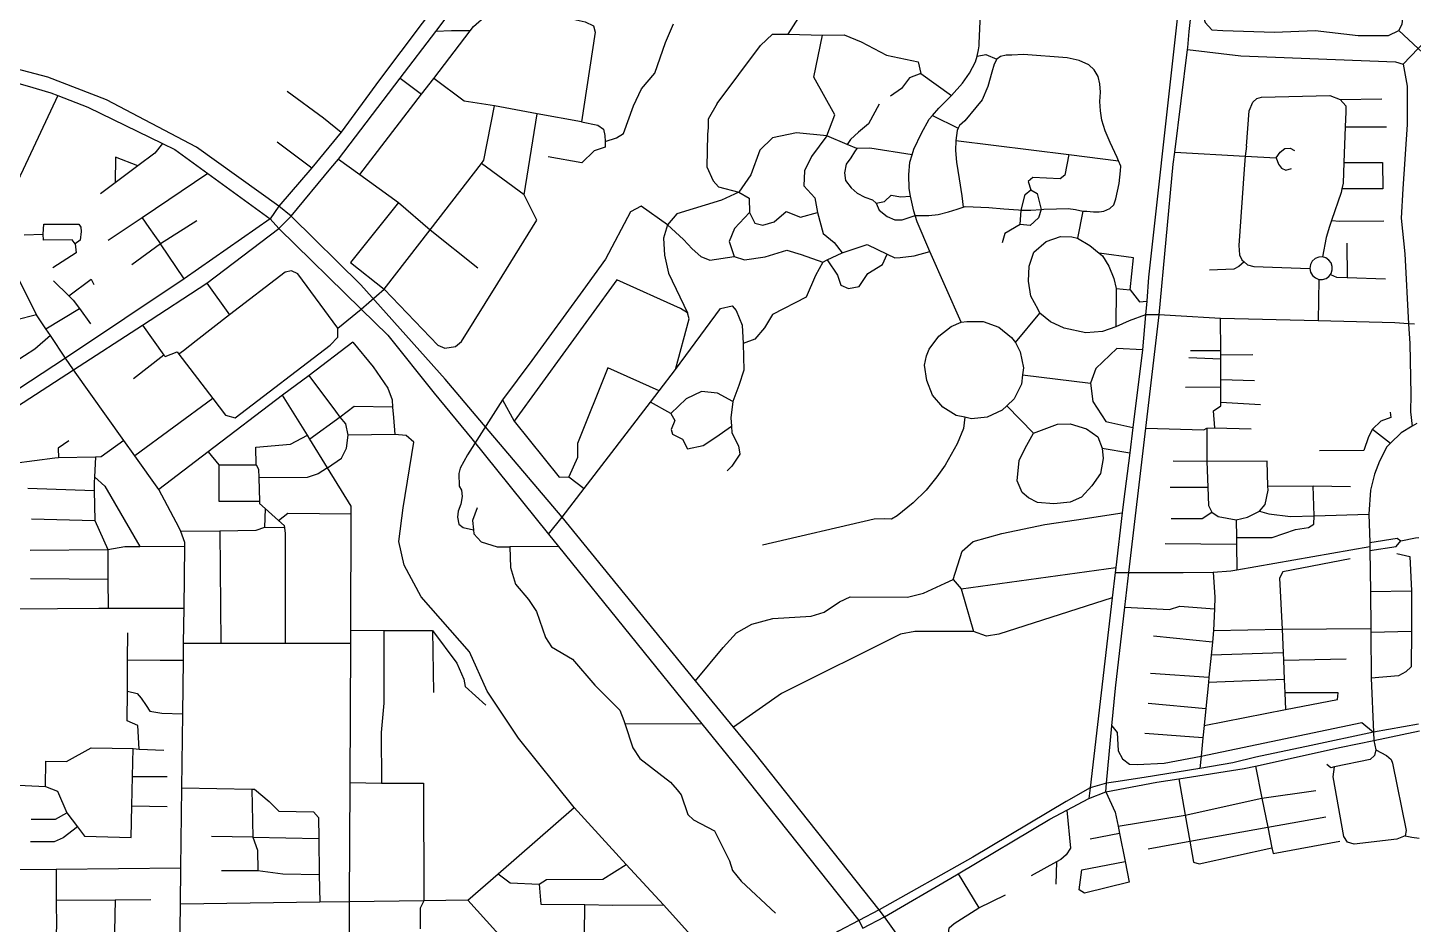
# Model space of a CAD drawing. Header units: inches. Extents: x 13372745 to 13380225, y 3541222 to 3545722.
# Drawn here: x 13374810 to 13376471, y 3543118 to 3544193 of the extents above; entities that cross this region are included whole.
import ezdxf

# ---------------------------------------------------------------- set-up
doc = ezdxf.new("R2010")
doc.units = ezdxf.units.IN
doc.header["$MEASUREMENT"] = 0

msp = doc.modelspace()

# ---------------------------------------------------------------- linework, layer by layer
for points in [[(13375838.8, 3544949.7), (13375827.6, 3544929.5), (13375758.3, 3544876.8), (13375726.8, 3544822.5), (13375676.8, 3544754.4), (13375638.4, 3544696.3), (13375620, 3544666.6), (13375440.1, 3544408.5), (13375333.9, 3544266.9), (13375231.7, 3544130.6), (13375185.5, 3544067.8), (13375150.3, 3544025.1), (13375110.9, 3543979.1)], [(13376348.2, 3544785.7), (13376288, 3544674.9), (13376271.2, 3544643.3), (13376247.7, 3544598), (13376240.3, 3544577.8), (13376236.2, 3544563.9), (13376229.5, 3544537.2), (13376227.6, 3544523.9), (13376221.1, 3544494.3), (13376219.3, 3544484.3), (13376213.8, 3544454.3), (13376201.4, 3544347.6), (13376189.6, 3544221.5), (13376188.9, 3544214.5), (13376186.1, 3544189.1)], [(13376202.3, 3544188.5), (13376205.6, 3544220.4), (13376206.8, 3544232.9), (13376212.9, 3544294.2), (13376218.4, 3544349), (13376225.7, 3544422.8), (13376228.7, 3544452.3), (13376243.1, 3544522.5), (13376247.9, 3544537.5), (13376254, 3544558.1), (13376256.8, 3544572.4), (13376260.6, 3544588.9), (13376265.7, 3544603.7), (13376282.6, 3544637.1), (13376297.4, 3544666.7), (13376338.6, 3544746.9), (13376348.6, 3544767.1), (13376363.3, 3544788.8)], [(13376215.1, 3544219.9), (13376221.2, 3544199.3), (13376229.5, 3544190.3), (13376242.5, 3544189.6), (13376304.4, 3544187.6), (13376353.1, 3544189.6), (13376404.7, 3544183.5), (13376441.1, 3544183.5), (13376453.4, 3544189.6), (13376457.6, 3544197.2), (13376459, 3544210.6), (13376458.2, 3544226.1), (13376454.1, 3544243.9), (13376460.3, 3544277.6), (13376458.2, 3544300.3), (13376451.4, 3544313.3), (13376450, 3544326.4), (13376456.2, 3544355.2)], [(13375125.8, 3543967.2), (13375173.3, 3544024.5), (13375182.4, 3544035.5), (13375256.4, 3544132.5), (13375298.9, 3544188.4), (13375327.6, 3544226)], [(13375208, 3544017.1), (13375282, 3544113.5), (13375296.5, 3544132.2), (13375340.3, 3544189.3), (13375344.3, 3544194.5), (13375359.7, 3544208.1), (13375375.5, 3544211.7), (13375400.8, 3544210.9), (13375438.5, 3544209), (13375478.1, 3544200.2), (13375488.2, 3544195.4), (13375490, 3544187.5), (13375473.7, 3544080.1), (13375420.6, 3544089.9), (13375369.5, 3544099.4), (13375333.2, 3544105.1), (13375296.5, 3544132.2)], [(13375721.4, 3544185.4), (13375734.1, 3544205.3)], [(13375950.6, 3544174.5), (13375952.1, 3544209.3)], [(13375340.3, 3544189.3), (13375317.9, 3544189.2), (13375298.9, 3544188.4)], [(13375574.4, 3544175.3), (13375584, 3544197.5)], [(13376186.1, 3544189.1), (13376184, 3544167.7)], [(13376200.6, 3544169.4), (13376202.3, 3544188.5)], [(13376453.4, 3544189.6), (13376476.8, 3544168.1), (13376497.4, 3544149.1)], [(13376496, 3544187.6), (13376476.8, 3544168.1), (13376458.6, 3544149.4)], [(13375110.9, 3543979.1), (13375012, 3544050), (13374904.3, 3544106.4), (13374834, 3544133.6), (13374788.3, 3544145.7), (13374769.7, 3544150.4), (13374652.7, 3544174.5), (13374621.7, 3544176.8)], [(13375502, 3544056.6), (13375515.5, 3544060.9), (13375524.1, 3544066.3), (13375536.2, 3544099.5), (13375545.5, 3544119.7), (13375561.5, 3544138.4), (13375574.4, 3544175.3)], [(13375636.3, 3544102.2), (13375688.2, 3544171.7), (13375702.6, 3544185.4), (13375721.4, 3544185.4)], [(13375721.4, 3544185.4), (13375762.5, 3544184), (13375788.6, 3544184.5), (13375808.9, 3544176.2), (13375839.3, 3544160.3), (13375877.5, 3544152.1), (13375880.4, 3544138.1), (13375917.4, 3544111.7)], [(13375767.8, 3544063.3), (13375777.5, 3544088.8), (13375752.3, 3544133.7), (13375762.5, 3544184)], [(13375928.7, 3543840.2), (13375891.3, 3543924.9), (13375876, 3543960.2), (13375873.8, 3543967.9), (13375872.3, 3543973), (13375868.8, 3543987.4), (13375868.2, 3543991.3), (13375866.7, 3544000.2), (13375866.1, 3544016.8), (13375867.5, 3544031.8), (13375870, 3544040.7), (13375872, 3544047.5), (13375881.1, 3544066.5), (13375890.5, 3544083.4), (13375894.5, 3544088), (13375902.2, 3544096.7), (13375917.4, 3544111.7), (13375930.5, 3544126.4), (13375938.8, 3544138.4), (13375946, 3544152), (13375947.9, 3544159), (13375949.8, 3544166.5), (13375950.3, 3544171.3)], [(13375950.3, 3544171.3), (13375950.6, 3544174.5)], [(13376102.1, 3543277), (13376103.1, 3543287.3), (13376109.6, 3543356.2), (13376113.8, 3543401.4), (13376125.2, 3543498.6), (13376130, 3543539.9), (13376150.2, 3543712.9), (13376166.1, 3543848.9), (13376183.2, 3544029.3), (13376185, 3544043.7), (13376200.3, 3544166.8), (13376200.6, 3544169.4)], [(13375873.8, 3543967.9), (13375889.9, 3543967.9), (13375901.4, 3543969.2), (13375913.7, 3543972.2), (13375924.1, 3543975.7), (13375931.1, 3543977.9), (13375933.5, 3543978.6), (13375962.1, 3543977.5), (13375980, 3543975.9), (13375997.4, 3543974.6), (13376000.9, 3543974.5), (13376012.3, 3543974.3), (13376024.9, 3543975.2), (13376028.1, 3543975.4), (13376043, 3543975.9), (13376057.2, 3543976.5), (13376065.8, 3543975.1), (13376074.9, 3543973.3), (13376079.7, 3543973), (13376087.7, 3543972.4), (13376094.1, 3543972.4), (13376100, 3543973), (13376107.2, 3543976.2), (13376112, 3543980.7), (13376114.4, 3543987.9), (13376118.1, 3544006.4), (13376120, 3544021.4), (13376120.3, 3544027), (13376117.4, 3544033.6), (13376115.7, 3544037.4), (13376107.5, 3544055.6), (13376101.6, 3544069.5), (13376097.3, 3544082.3), (13376095.7, 3544093.5), (13376095.2, 3544104.7), (13376095.7, 3544115.7), (13376095.2, 3544125.6), (13376093, 3544134.4), (13376088.2, 3544142.4), (13376081.8, 3544148.6), (13376070.3, 3544153.9), (13376056.1, 3544157.1), (13376003.5, 3544161.1), (13375989.6, 3544160.3), (13375982.7, 3544160.3), (13375976.2, 3544158.7), (13375971.7, 3544155.2), (13375968.5, 3544149.4), (13375965.8, 3544139.7), (13375961, 3544122.4), (13375954.1, 3544106.6), (13375946.3, 3544097.2), (13375933.2, 3544081.5), (13375926.8, 3544075.9), (13375925.4, 3544072.6), (13375924.1, 3544069.7), (13375922.3, 3544057.7), (13375922, 3544045.9), (13375923.1, 3544031.8), (13375926.3, 3544012), (13375929.5, 3543991.4), (13375931.1, 3543977.9)], [(13375947.9, 3544159), (13375958.3, 3544160.9), (13375971.7, 3544155.2)], [(13376184, 3544167.7), (13376153.6, 3543894.1), (13376151.4, 3543865.2), (13376150, 3543849), (13376146.1, 3543806.8), (13376134.5, 3543713.9), (13376130.9, 3543683.5), (13376123.4, 3543624.7), (13376121.9, 3543611.5), (13376114.2, 3543546.1), (13376113.5, 3543540), (13376110, 3543509.5), (13376083.4, 3543281.7), (13376081.9, 3543269.3)], [(13376200.3, 3544166.8), (13376264.1, 3544159.4), (13376305.7, 3544157.9), (13376449.6, 3544152.2), (13376458.6, 3544149.4), (13376463.4, 3544122.9), (13376463.4, 3544077.2), (13376458.3, 3544000.1), (13376456.2, 3543964.7), (13376460.9, 3543922.1), (13376465.3, 3543838)], [(13375880.4, 3544138.1), (13375866.9, 3544132.8), (13375857.2, 3544120.2), (13375844.1, 3544111)], [(13374783.5, 3544130.6), (13374809.2, 3544123.2), (13374837.3, 3544115), (13374845.7, 3544111.7), (13374882, 3544097.6), (13374971.5, 3544054.3), (13374986.3, 3544047.1), (13375025.8, 3544018.3), (13375100.5, 3543963.8)], [(13375256.4, 3544132.5), (13375282, 3544113.5)], [(13374845.7, 3544111.7), (13374804.3, 3544023), (13374800.7, 3544015.4), (13374757.4, 3543944.3), (13374751.2, 3543931), (13374713.5, 3543896.2), (13374700.9, 3543887.8), (13374671.3, 3543868), (13374651, 3543859.1), (13374624.7, 3543847.8), (13374581.6, 3543838), (13374563.1, 3543837.3), (13374352.5, 3543829.6), (13374326.1, 3543828.1), (13374299.7, 3543826.7), (13374283.9, 3543825.8), (13374248, 3543823.7)], [(13375120.9, 3544117), (13375164.2, 3544084.9), (13375185.5, 3544067.8)], [(13376270.8, 3544051), (13376274.2, 3544093.2), (13376278.7, 3544103.8), (13376283.5, 3544108.3), (13376288.9, 3544109.6), (13376370.9, 3544111.8), (13376383.4, 3544106.9), (13376390, 3544099.4), (13376390, 3544092.3), (13376389.4, 3544074.1), (13376387.8, 3544031.6), (13376386.9, 3544006.7), (13376385.3, 3543999.9), (13376384.3, 3543995.6), (13376372.9, 3543961.8), (13376370.5, 3543954.7), (13376366.5, 3543941.4), (13376362, 3543918.2)], [(13376383.4, 3544106.9), (13376433.1, 3544107.8)], [(13375209.7, 3543855.7), (13375237.3, 3543879.8), (13375292.3, 3543950.9), (13375353.6, 3544030.4), (13375356.6, 3544034.3), (13375369.5, 3544099.4)], [(13375405, 3543992.9), (13375420.6, 3544089.9)], [(13375636.3, 3544102.2), (13375625.7, 3544083.6), (13375625.7, 3544073.5), (13375624.6, 3544065), (13375623.8, 3544026.4), (13375631.5, 3544009.6), (13375637.9, 3544002.1), (13375662.4, 3543996.1)], [(13375830.5, 3544101.2), (13375817.8, 3544077.7), (13375805.6, 3544067.8), (13375796.2, 3544058.9), (13375792.1, 3544053)], [(13375894.5, 3544088), (13375925.4, 3544072.6)], [(13375473.7, 3544080.1), (13375493.3, 3544076.2), (13375500.1, 3544071.6), (13375501.8, 3544063.8), (13375502, 3544056.6), (13375502.2, 3544049.9), (13375488.7, 3544045.3), (13375474.2, 3544031.2), (13375433.8, 3544038.2)], [(13376389.4, 3544074.1), (13376438.8, 3544074.1)], [(13374971.5, 3544054.3), (13374962, 3544042.5)], [(13375109, 3544056.4), (13375150.3, 3544025.1)], [(13375870, 3544040.7), (13375819.4, 3544048.5), (13375803.8, 3544048.1), (13375792.1, 3544053), (13375767.8, 3544063.3), (13375731.5, 3544067), (13375702.5, 3544061), (13375687.3, 3544046.3), (13375676.7, 3544016.8), (13375662.4, 3543996.1), (13375641.7, 3543986.4), (13375587.8, 3543969.8), (13375576.7, 3543956.9), (13375572.1, 3543940.8), (13375573.1, 3543920.5), (13375578.1, 3543898.9), (13375600.8, 3543851.2)], [(13375767.8, 3544063.3), (13375749.4, 3544038.5), (13375741.2, 3544021.6), (13375740.3, 3544003.3), (13375753.3, 3543989.3), (13375756.7, 3543971.4), (13375763.5, 3543946.3), (13375776.5, 3543935.6), (13375786.2, 3543923.1)], [(13375922.3, 3544057.7), (13376058, 3544041), (13376117.4, 3544033.6)], [(13374941.8, 3544027.3), (13374914.9, 3544037.9), (13374914.8, 3544007.2)], [(13374962, 3544042.5), (13374941.8, 3544027.3)], [(13375803.8, 3544048.1), (13375801.1, 3544044.3), (13375796.4, 3544037.1), (13375791.1, 3544029.5), (13375788.8, 3544019), (13375790.2, 3544010), (13375796.9, 3544000.9), (13375804, 3543994.8), (13375813.5, 3543990), (13375822.6, 3543986.7), (13375826.9, 3543982.8), (13375836.9, 3543984.7), (13375845, 3543992.4), (13375856.4, 3543990.5), (13375868.2, 3543991.3)], [(13376058, 3544041), (13376053.2, 3544016.1), (13376047.5, 3544011.7), (13376014.6, 3544013.3), (13376009, 3544008.5), (13376012.4, 3543998.9)], [(13376185, 3544043.7), (13376269.4, 3544039), (13376306.5, 3544036.9)], [(13376270.8, 3544051), (13376269.4, 3544039), (13376268.1, 3544023.6)], [(13376306.5, 3544036.9), (13376311.4, 3544043.9), (13376316.7, 3544048.4), (13376323.3, 3544048.8), (13376328.6, 3544045.7)], [(13376306.5, 3544036.9), (13376309.2, 3544029.4), (13376312.7, 3544024.5), (13376318, 3544022.3), (13376325, 3544024.1)], [(13374941.8, 3544027.3), (13374914.8, 3544007.2), (13374897, 3543993.8)], [(13375182.4, 3544035.5), (13375208, 3544017.1), (13375254.4, 3543983.4), (13375292.3, 3543950.9), (13375349.2, 3543905.1)], [(13375254.4, 3543983.4), (13375196.8, 3543911.5), (13375237.3, 3543879.8), (13375301.6, 3543812.4), (13375309.9, 3543808.9), (13375322.7, 3543811.1), (13375329.8, 3543816.8), (13375373.2, 3543887), (13375420, 3543962.5), (13375405, 3543992.9), (13375353.6, 3544030.4)], [(13376268.1, 3544023.6), (13376261.9, 3543931.8), (13376262.4, 3543920.8), (13376265.5, 3543914.6), (13376268, 3543912.5), (13376272.1, 3543908.9), (13376279.6, 3543906.7), (13376346.8, 3543904.6)], [(13376387.8, 3544031.6), (13376433.9, 3544031.5), (13376434.4, 3544000), (13376385.3, 3543999.9)], [(13375025.8, 3544018.3), (13374946.8, 3543965.3), (13374906.1, 3543937.9)], [(13375662.4, 3543996.1), (13375674.6, 3543988.8), (13375675, 3543971.4), (13375681.3, 3543958.8), (13375691, 3543956.4), (13375704.5, 3543960.3), (13375719, 3543972.8), (13375736.4, 3543966.1), (13375756.7, 3543971.4)], [(13376000.9, 3543974.5), (13376005.7, 3543993), (13376012.4, 3543998.9), (13376019.8, 3543994.5), (13376024.9, 3543975.2), (13376021.6, 3543965.3), (13376011.6, 3543956.1), (13375999.5, 3543957.2), (13376000.9, 3543974.5)], [(13375110.9, 3543979.1), (13375100.5, 3543963.8)], [(13375310.2, 3543771.6), (13375209.3, 3543884.7), (13375125.8, 3543967.2), (13375110.9, 3543979.1)], [(13375576.7, 3543956.9), (13375545.4, 3543979), (13375532.6, 3543972.3), (13375502.3, 3543915.7), (13375475.3, 3543877.9), (13375414, 3543794.3), (13375378.9, 3543747.1), (13375392.9, 3543721.3)], [(13375675, 3543971.4), (13375657.2, 3543952.5), (13375650.9, 3543936.6), (13375656.7, 3543918.7)], [(13375826.9, 3543982.8), (13375830.7, 3543974.3), (13375840.2, 3543966.6), (13375849.3, 3543962.8), (13375858.3, 3543962.8), (13375873.8, 3543967.9)], [(13376074.9, 3543973.3), (13376068.2, 3543940.8)], [(13374805.6, 3543944.8), (13374828.2, 3543945.5), (13374828.9, 3543957.7), (13374871.1, 3543957.7), (13374873.4, 3543953.9), (13374873.8, 3543948.9), (13374872.7, 3543938.3), (13374866.6, 3543934.1), (13374863.1, 3543938.7), (13374828.5, 3543938.3), (13374828.2, 3543945.5)], [(13375100.5, 3543963.8), (13374997.5, 3543891.9), (13374855.1, 3543796.9)], [(13374864.7, 3543782.9), (13374947.3, 3543836.5), (13375024.6, 3543886.7), (13375110.8, 3543952.3), (13375125.8, 3543967.2)], [(13375012.4, 3543961.4), (13374969.1, 3543934), (13374934.4, 3543909)], [(13374946.8, 3543965.3), (13374955.1, 3543953.7)], [(13374955.1, 3543953.7), (13374961.9, 3543944.1)], [(13375100.5, 3543963.8), (13375110.8, 3543952.3), (13375209.7, 3543855.7), (13375241.4, 3543824.6), (13375297, 3543755)], [(13375576.7, 3543956.9), (13375595.8, 3543939), (13375606.4, 3543927.9), (13375616.6, 3543918.7), (13375627.7, 3543914.4), (13375656.7, 3543918.7), (13375669.2, 3543914.9), (13375693.9, 3543918.2), (13375720, 3543926.5), (13375736.9, 3543921.1), (13375763, 3543912), (13375768.4, 3543914.6), (13375786.2, 3543923.1), (13375816.1, 3543933.2), (13375840.3, 3543921.6), (13375849.5, 3543917.3), (13375855.6, 3543917.7)], [(13375999.5, 3543957.2), (13375981.4, 3543946.5), (13375978.1, 3543935)], [(13376372.9, 3543961.8), (13376382.9, 3543961), (13376435.7, 3543961.4)], [(13374961.9, 3543944.1), (13374969.1, 3543934)], [(13376150, 3543849), (13376130.4, 3543841.8), (13376114.4, 3543834.3), (13376098.3, 3543829), (13376078.5, 3543827.4), (13376052.5, 3543832.7), (13376035.8, 3543840.3), (13376023, 3543851), (13376021.2, 3543855.2), (13376012.5, 3543871.2), (13376009.4, 3543889.1), (13376010.4, 3543907.1), (13376015.9, 3543924.1), (13376030.7, 3543936.6), (13376048.1, 3543942.6), (13376061.6, 3543942.5), (13376068.2, 3543940.8), (13376083.2, 3543931.8), (13376094.3, 3543922.6), (13376098.1, 3543919.5), (13376106, 3543907.1), (13376112, 3543892.5), (13376114.5, 3543880.6)], [(13374855.1, 3543796.9), (13374836.9, 3543823.9), (13374831.6, 3543831.9), (13374820.2, 3543848.9), (13374798, 3543894.1), (13374791.7, 3543906.8), (13374751.2, 3543931)], [(13374866.6, 3543934.1), (13374867.7, 3543923.1), (13374840, 3543905.2)], [(13374997.5, 3543891.9), (13374969.1, 3543934)], [(13375768.4, 3543914.6), (13375780.4, 3543896.5), (13375784.7, 3543884.4), (13375793.9, 3543880.6), (13375806.5, 3543883), (13375817.1, 3543898.4), (13375834.5, 3543909.1), (13375840.3, 3543921.6)], [(13375872.6, 3543919.7), (13375891.3, 3543924.9)], [(13376114.5, 3543880.6), (13376131.3, 3543878.8), (13376135.4, 3543917.3), (13376094.3, 3543922.6)], [(13376391.3, 3543934.8), (13376391.8, 3543893.6)], [(13375763, 3543912), (13375754.3, 3543896), (13375743.2, 3543869.9), (13375702.6, 3543849.2), (13375692.9, 3543833.2), (13375681.3, 3543819.7), (13375667.3, 3543814.4)], [(13375855.6, 3543917.7), (13375872.6, 3543919.7)], [(13376268, 3543912.5), (13376261.8, 3543906.8), (13376255.6, 3543903.7), (13376226.7, 3543902.4)], [(13376372.3, 3543911.1), (13376369.7, 3543914.5), (13376366.1, 3543917), (13376362, 3543918.2), (13376357.6, 3543918), (13376353.3, 3543916.3), (13376349.8, 3543913.3), (13376347.6, 3543909.2), (13376346.8, 3543904.6), (13376347.7, 3543900.1), (13376350, 3543896.1), (13376353.5, 3543893.1), (13376357.8, 3543891.4), (13376362.2, 3543891.3), (13376366.3, 3543892.5), (13376369.8, 3543895), (13376371.6, 3543897.4), (13376372.4, 3543898.5), (13376373.8, 3543902.7), (13376373.7, 3543907), (13376372.3, 3543911.1)], [(13374840.7, 3543889.6), (13374858.9, 3543871.7), (13374864.3, 3543866.4), (13374871.7, 3543856.3), (13374885.2, 3543837.9)], [(13374858.9, 3543871.7), (13374886, 3543891.5), (13374889, 3543885.4)], [(13375181.7, 3543832.9), (13375133.5, 3543897.9), (13375126.2, 3543901.6), (13375118.3, 3543900.2), (13375051.8, 3543848.7), (13375011.7, 3543817.8)], [(13375600.8, 3543851.2), (13375592.3, 3543856.5), (13375516.1, 3543890.7), (13375392.9, 3543721.3), (13375447.1, 3543654.2), (13375458.4, 3543654.8)], [(13376357.8, 3543891.4), (13376356.8, 3543841.6)], [(13376371.6, 3543897.4), (13376378.9, 3543894), (13376391.8, 3543893.6), (13376437.5, 3543892.2)], [(13375024.6, 3543886.7), (13375051.8, 3543848.7)], [(13376114.5, 3543880.6), (13376114.4, 3543834.3)], [(13376131.3, 3543878.8), (13376142.6, 3543864.6), (13376151.4, 3543865.2)], [(13374831.6, 3543831.9), (13374871.7, 3543856.3)], [(13374947.3, 3543836.5), (13374973.1, 3543800.7), (13374974.4, 3543798.8), (13374988.8, 3543804.6), (13374991, 3543801.7), (13375031.7, 3543748.5), (13375046.9, 3543728.6), (13375058.6, 3543725.5), (13375172.2, 3543812.7), (13375181.4, 3543821.9), (13375181.7, 3543832.9), (13375209.7, 3543855.7)], [(13375586.3, 3543783.2), (13375640.3, 3543856.4), (13375654.3, 3543859.8), (13375659.1, 3543854), (13375666.3, 3543836.6), (13375667.3, 3543814.4), (13375668.3, 3543782.5), (13375662.5, 3543764.1), (13375655.2, 3543744.8), (13375652.8, 3543725.5), (13375653.4, 3543715.4), (13375653.8, 3543707.6), (13375662, 3543691.7), (13375663.4, 3543682), (13375653.8, 3543667.5), (13375648.5, 3543661.7)], [(13374820.2, 3543848.9), (13374795.3, 3543842.3), (13374790.1, 3543841), (13374711.3, 3543790.2), (13374697.5, 3543779.4), (13374678.1, 3543764.1), (13374667.6, 3543759.7), (13374642.5, 3543749.1)], [(13375434.2, 3543586.1), (13375450.5, 3543606.4), (13375476.9, 3543640.7), (13375556.4, 3543744.1), (13375566.8, 3543757.6), (13375586.3, 3543783.2), (13375602.7, 3543844), (13375600.8, 3543851.2)], [(13375884.8, 3543788.6), (13375887.2, 3543799.7), (13375890.4, 3543807.6), (13375902, 3543823.1), (13375917, 3543834.7), (13375928.7, 3543840.2), (13375935.7, 3543841), (13375955.4, 3543840.7), (13375973.9, 3543834), (13375989.2, 3543821.5), (13375993.8, 3543815.8), (13375999.5, 3543804.7), (13376003.6, 3543785.4), (13376002.5, 3543776.8), (13376001.1, 3543765.8), (13375992.3, 3543748.2), (13375983.6, 3543739.8), (13375978.1, 3543734.5), (13375960.2, 3543726.2), (13375941.4, 3543724.2), (13375933.2, 3543726.1), (13375922.9, 3543728.4), (13375906.7, 3543738.2), (13375894.5, 3543752.6), (13375887.5, 3543770.2), (13375884.8, 3543788.6)], [(13375993.8, 3543815.8), (13376023, 3543851)], [(13376186, 3543847.8), (13376166.1, 3543848.9), (13376150, 3543849)], [(13376150.2, 3543712.9), (13376219.8, 3543711.2), (13376223.5, 3543713.1), (13376233.1, 3543713.5), (13376231.3, 3543733.7), (13376240, 3543739.7), (13376240, 3543744.3), (13376240.1, 3543762.7), (13376240.1, 3543771.4), (13376240.3, 3543796.2), (13376240.3, 3543800.8), (13376240.3, 3543806.3), (13376239.6, 3543844.6)], [(13376472.2, 3543837.8), (13376465.3, 3543838), (13376448.8, 3543839.3), (13376356.8, 3543841.6), (13376239.6, 3543844.6), (13376186, 3543847.8)], [(13376465.3, 3543838), (13376466.9, 3543814.6), (13376467.9, 3543753.4), (13376467.6, 3543732.5), (13376469.6, 3543715.5)], [(13374836.9, 3543823.9), (13374818.4, 3543807.9), (13374793.4, 3543791.7), (13374774.9, 3543779.1), (13374767, 3543767.3), (13374756.1, 3543761.1), (13374737.6, 3543751.4), (13374720.2, 3543737.9), (13374705.3, 3543727.1), (13374683.8, 3543714.7), (13374699.9, 3543691.3)], [(13374996.4, 3543805.9), (13374991, 3543801.7)], [(13375011.7, 3543817.8), (13374996.4, 3543805.9)], [(13375199.6, 3543816.1), (13375147, 3543776.2), (13375115.2, 3543752.6)], [(13375199.6, 3543816.1), (13375224.1, 3543786.7), (13375241.3, 3543761), (13375246.5, 3543746.9), (13375247.2, 3543738.2), (13375248.3, 3543725.8), (13375249.8, 3543705.5)], [(13376146.1, 3543806.8), (13376115.5, 3543808.7), (13376090.4, 3543784.7), (13376083.9, 3543767), (13376086.6, 3543745), (13376102.2, 3543720.9), (13376134.5, 3543713.9)], [(13376203.7, 3543806.3), (13376240.3, 3543806.3)], [(13374855.1, 3543796.9), (13374770.8, 3543741.7), (13374699.9, 3543691.3), (13374602.6, 3543622.1), (13374566.6, 3543596.5), (13374537.5, 3543575.8), (13374422.7, 3543494.2)], [(13374864.7, 3543782.9), (13374855.1, 3543796.9)], [(13374973.1, 3543800.7), (13374936.6, 3543772.3)], [(13376201.9, 3543797.6), (13376240.3, 3543796.2)], [(13376240.3, 3543800.8), (13376278.6, 3543801.2)], [(13374310.5, 3543388.4), (13374487.4, 3543516.3), (13374589, 3543589.7), (13374775.7, 3543724.7), (13374781.5, 3543728.9), (13374864.7, 3543782.9)], [(13375146.2, 3542749.4), (13375041.7, 3542884.6), (13375006.2, 3542953.5), (13375003.7, 3542960.2), (13374998.1, 3543006.5), (13374992.6, 3543046), (13374991.6, 3543052.2), (13374992.8, 3543142.4), (13374993.4, 3543186.1), (13374994.6, 3543281.9), (13374995.7, 3543370.5), (13374996.5, 3543434.9), (13374996.7, 3543455.4), (13374997.2, 3543497.3), (13374998.1, 3543571.5), (13374998.2, 3543575.9), (13374993.2, 3543589), (13374991.5, 3543593.6), (13374966.8, 3543639.5), (13374938.1, 3543679.9), (13374925.1, 3543698.3), (13374864.7, 3543782.9)], [(13375169.1, 3543665.6), (13375185.8, 3543677.2), (13375192, 3543689.1), (13375193.8, 3543704.5), (13375191, 3543718.4), (13375184.5, 3543726.2), (13375179.1, 3543733.3), (13375147, 3543776.2)], [(13375351.6, 3543722.6), (13375310.2, 3543771.6)], [(13375566.8, 3543757.6), (13375505.1, 3543785.4), (13375468.8, 3543694.6), (13375468.8, 3543678), (13375458.4, 3543654.8), (13375476.9, 3543640.7)], [(13376002.5, 3543776.8), (13376083.9, 3543767)], [(13376240.1, 3543771.4), (13376280.4, 3543770)], [(13375297, 3543755), (13375342.1, 3543700.4)], [(13375655.2, 3543744.8), (13375636.9, 3543754.9), (13375617.6, 3543756.9), (13375599.2, 3543748.2), (13375580.8, 3543730.8), (13375556.4, 3543744.1)], [(13376197.8, 3543762.2), (13376240.1, 3543762.7)], [(13375031.7, 3543748.5), (13374938.1, 3543679.9)], [(13375115.2, 3543752.6), (13375026.1, 3543684.7), (13374966.8, 3543639.5)], [(13375337.7, 3542851.2), (13375304.5, 3542892.2), (13375252.1, 3542946.1), (13375202.4, 3542997.2), (13375195.5, 3543004.4), (13375195.5, 3543029.7), (13375195.5, 3543108.6), (13375195.5, 3543145.3), (13375196.2, 3543288.3), (13375197, 3543455.4), (13375197, 3543470.8), (13375197.7, 3543610.4), (13375197.7, 3543619.4), (13375169.1, 3543665.6), (13375147.9, 3543699.8), (13375145.1, 3543704.5), (13375115.2, 3543752.6)], [(13375247.2, 3543738.2), (13375201, 3543738.9), (13375184.5, 3543726.2), (13375147.9, 3543699.8)], [(13375378.9, 3543747.1), (13375336.9, 3543681.1)], [(13375983.6, 3543739.8), (13376015.5, 3543707.1)], [(13376240, 3543744.3), (13376287.7, 3543741.5)], [(13375830.5, 3543135.7), (13375681.9, 3543323), (13375655.9, 3543354.8), (13375610.5, 3543410.2), (13375450.5, 3543606.4), (13375351.6, 3543722.6)], [(13375580.8, 3543730.8), (13375585.7, 3543722.1), (13375581.3, 3543711.5), (13375582.8, 3543705.7), (13375594.8, 3543699.9), (13375600.6, 3543688.3), (13375619.5, 3543692.1), (13375634.9, 3543702.3), (13375653.4, 3543715.4)], [(13375933.2, 3543726.1), (13375931.6, 3543712.7), (13375924.1, 3543694.2), (13375909.7, 3543668.6), (13375899.8, 3543654.7), (13375886.7, 3543638.9), (13375871.2, 3543623.7), (13375852, 3543607.9), (13375845.3, 3543603.9)], [(13376443.1, 3543732.1), (13376443.8, 3543725.8), (13376432, 3543721.3), (13376421.9, 3543711.9), (13376417, 3543702.5), (13376411.8, 3543686.2), (13376358.5, 3543685.8)], [(13375083.6, 3543668.9), (13375083.3, 3543690.4), (13375124.8, 3543694), (13375145.1, 3543704.5)], [(13375272.5, 3543696.1), (13375263.4, 3543704.2), (13375249.8, 3543705.5), (13375193.8, 3543704.5)], [(13376015.5, 3543707.1), (13376044.3, 3543717.8), (13376059.6, 3543718.4), (13376079.2, 3543712.1), (13376092.8, 3543702.8), (13376097.9, 3543688.9), (13376099.1, 3543676.6), (13376095.8, 3543658.5), (13376085.5, 3543643.7), (13376073.2, 3543630.5), (13376059.6, 3543624.4), (13376040, 3543622.3), (13376020.5, 3543623.8), (13376009.6, 3543629.6), (13376002.1, 3543635.9), (13375996.1, 3543649.7), (13375998.5, 3543674.1), (13376005.4, 3543688.9), (13376015.5, 3543707.1)], [(13376223.5, 3543713.1), (13376223.2, 3543672.9)], [(13376233.1, 3543713.5), (13376276.7, 3543712.2)], [(13376475, 3543718.8), (13376469.6, 3543715.5), (13376456.5, 3543707.5), (13376443.4, 3543694.9), (13376439.2, 3543690.8), (13376430.2, 3543673.4), (13376424.3, 3543657.9), (13376419.5, 3543638.8), (13376417.4, 3543609.8), (13376418.7, 3543576.1), (13376418.8, 3543571.3), (13376418.8, 3543566.2), (13376419.4, 3543517.1), (13376419.9, 3543473), (13376419.9, 3543468.6), (13376420.5, 3543413.2), (13376423, 3543348.5), (13376423.4, 3543338.5)], [(13376421.9, 3543711.9), (13376443.4, 3543694.9)], [(13374925.1, 3543698.3), (13374898, 3543678.6), (13374891.2, 3543678.4), (13374846.8, 3543677.3), (13374842.3, 3543677.1), (13374793.5, 3543670.6)], [(13374859.1, 3543697.9), (13374846.3, 3543688.9), (13374846.8, 3543677.3)], [(13375653.9, 3543051.9), (13375641.9, 3543065), (13375604.9, 3543105.4), (13375571.8, 3543141.5), (13375527.4, 3543189.9), (13375464.7, 3543258.3), (13375398.2, 3543341.6), (13375360.6, 3543397.7), (13375339.5, 3543444.8), (13375281.6, 3543510.8), (13375261, 3543548.9), (13375254.5, 3543577.3), (13375260, 3543617.6), (13375272.5, 3543696.1)], [(13375342.1, 3543700.4), (13375434.2, 3543586.1), (13375446.2, 3543571.3), (13375617.8, 3543358.8), (13375660.6, 3543306), (13375806.3, 3543123), (13375810.8, 3543113.7)], [(13376097.9, 3543688.9), (13376130.9, 3543683.5)], [(13374891.2, 3543678.4), (13374889.8, 3543654.6), (13374889.3, 3543647.4), (13374889.5, 3543638.3), (13374890.3, 3543602.2), (13374905.7, 3543567.7), (13374905.9, 3543532.1), (13374906.1, 3543497.3)], [(13375026.1, 3543684.7), (13375039, 3543669.1), (13375083.6, 3543668.9), (13375086.4, 3543663.7), (13375086.7, 3543653.5), (13375087.6, 3543625.6), (13375087.7, 3543622.7), (13375094.4, 3543616.7), (13375110.5, 3543602.3), (13375117.1, 3543596.4), (13375117.5, 3543593.6), (13375118.4, 3543586.6), (13375118.4, 3543455.4)], [(13375336.9, 3543681.1), (13375328.4, 3543665.1), (13375326.7, 3543658.6), (13375327, 3543643.6), (13375329.8, 3543638.9), (13375330.8, 3543631), (13375329.1, 3543621.8), (13375326, 3543613.7), (13375325, 3543606.2), (13375326.7, 3543598), (13375331.8, 3543593.9), (13375344.1, 3543591)], [(13376295.9, 3543673.3), (13376223.2, 3543672.9), (13376183.2, 3543673.4)], [(13376223.2, 3543672.9), (13376224.4, 3543642.2), (13376225.3, 3543620.2), (13376229.4, 3543612.5), (13376237.1, 3543607.3), (13376258.7, 3543603.2), (13376272.1, 3543606.3), (13376286.5, 3543613.5), (13376293.2, 3543621.7), (13376296.8, 3543638.7), (13376296.7, 3543643.5), (13376295.9, 3543673.3)], [(13374889.8, 3543654.6), (13374902.3, 3543643.5), (13374944.1, 3543571.1)], [(13375039, 3543669.1), (13375038.7, 3543625.6), (13375087.6, 3543625.6)], [(13375169.1, 3543665.6), (13375157.9, 3543658.1), (13375144.6, 3543653.7), (13375086.7, 3543653.5)], [(13374810, 3543641.2), (13374889.5, 3543638.3)], [(13376179.6, 3543642.1), (13376224.4, 3543642.2)], [(13376259, 3543582), (13376301.6, 3543582), (13376329.6, 3543591.5), (13376345.4, 3543593.8), (13376351.8, 3543597.9), (13376352.2, 3543608.1), (13376350.9, 3543643.9)], [(13376296.7, 3543643.5), (13376350.9, 3543643.9), (13376395.6, 3543643)], [(13374814.3, 3543604.5), (13374890.3, 3543602.2)], [(13375094.4, 3543616.7), (13375093.8, 3543593.8)], [(13375110.5, 3543602.3), (13375121.5, 3543611), (13375197.7, 3543610.4)], [(13375348.6, 3543617.7), (13375343, 3543602.4), (13375344.1, 3543591), (13375344.6, 3543586.3), (13375353.5, 3543576.6), (13375372.4, 3543570.6), (13375387.7, 3543570.6), (13375388.5, 3543546), (13375394.5, 3543525.9), (13375410.2, 3543507.8), (13375419.9, 3543493.3), (13375430.7, 3543461.9), (13375437.6, 3543451.1), (13375462.9, 3543436.2), (13375489.5, 3543404.8), (13375519.7, 3543375), (13375524.5, 3543362.5), (13375525.6, 3543359.2), (13375535.3, 3543330), (13375543.8, 3543317.1), (13375580.2, 3543288.6)], [(13375610.5, 3543410.2), (13375643.7, 3543450), (13375659.5, 3543467.6), (13375677.7, 3543478.1), (13375703.2, 3543485), (13375749, 3543487.8), (13375764.7, 3543492.4), (13375782.9, 3543504.9), (13375795.9, 3543510.7), (13375864.5, 3543510.3), (13375883.6, 3543515.2), (13375909.7, 3543527.4), (13375919.1, 3543531.6), (13375930.1, 3543565.6), (13375943.2, 3543577.1), (13375977.7, 3543586.6), (13376029.1, 3543597.5), (13376067.3, 3543603.3), (13376121.9, 3543611.5)], [(13376180.5, 3543604.6), (13376217.6, 3543604.6), (13376229.4, 3543612.5)], [(13376286.5, 3543613.5), (13376297.6, 3543610.5), (13376323.8, 3543607.3), (13376352.2, 3543608.1), (13376417.4, 3543609.8)], [(13374589, 3543589.7), (13374619.2, 3543557.7), (13374654.6, 3543532.8), (13374693.7, 3543510.8), (13374698, 3543508.3), (13374709.4, 3543505.7), (13374737.9, 3543499.3), (13374796.1, 3543496.4), (13374895.1, 3543497.3), (13374906.1, 3543497.3), (13374997.2, 3543497.3)], [(13375117.5, 3543593.6), (13375093.8, 3543593.8), (13375083.3, 3543590.2), (13375040, 3543589.6), (13374993.2, 3543589)], [(13375040, 3543589.6), (13375041.3, 3543455.4)], [(13375845.3, 3543603.9), (13375837.5, 3543604.5), (13375824.4, 3543603.9), (13375690.8, 3543572.6)], [(13376258.7, 3543603.2), (13376259, 3543582), (13376259.1, 3543573.9), (13376259.4, 3543543.2)], [(13374905.7, 3543567.7), (13374926.3, 3543571), (13374944.1, 3543571.1), (13374998.1, 3543571.5)], [(13376113.5, 3543540), (13376130, 3543539.9), (13376194.9, 3543539.9), (13376231, 3543540.4), (13376252, 3543542), (13376259.4, 3543543.2), (13376418.8, 3543571.3)], [(13376173.3, 3543574.8), (13376259.1, 3543573.9)], [(13376418.7, 3543576.1), (13376451.6, 3543581), (13376456.1, 3543578.1), (13376473.7, 3543581.4), (13376477.6, 3543582.1)], [(13376418.8, 3543566.2), (13376450.2, 3543571), (13376456.1, 3543578.1)], [(13374812.6, 3543566.6), (13374905.7, 3543567.7)], [(13375446.2, 3543571.3), (13375387.7, 3543570.6)], [(13376395.1, 3543556.3), (13376314.5, 3543540.7), (13376310.3, 3543533.4), (13376313.6, 3543472), (13376314.8, 3543443.6), (13376315.2, 3543434.8), (13376316.1, 3543411.9), (13376316.8, 3543395.8), (13376317.7, 3543375.7)], [(13376451.3, 3543562.7), (13376466.7, 3543559.3), (13376468.8, 3543518), (13376468.8, 3543469.5), (13376468.4, 3543426.9), (13376462, 3543420.9), (13376453, 3543416.2), (13376420.5, 3543413.2)], [(13375929, 3543520.6), (13376114.2, 3543546.1)], [(13376231, 3543540.4), (13376233, 3543510.6), (13376232.5, 3543496.3), (13376231.5, 3543470.4), (13376230.1, 3543456.5), (13376228.5, 3543440.9), (13376225.9, 3543414.6), (13376225.3, 3543408.3), (13376222.1, 3543377), (13376220.1, 3543356.7), (13376218.6, 3543341.7), (13376216.4, 3543319.7), (13376214.9, 3543305.2)], [(13374813, 3543532.9), (13374905.9, 3543532.1)], [(13375919.1, 3543531.6), (13375929, 3543520.6), (13375943.7, 3543469.2)], [(13376110, 3543509.5), (13375974.1, 3543466.1), (13375959.4, 3543463.5), (13375943.7, 3543469.2), (13375873.5, 3543469.2), (13375856.2, 3543466.1), (13375713.3, 3543394.9), (13375655.9, 3543354.8)], [(13376419.4, 3543517.1), (13376468.8, 3543518)], [(13376125.2, 3543498.6), (13376178.8, 3543495.8), (13376191.2, 3543499.5), (13376232.5, 3543496.3)], [(13376231.5, 3543470.4), (13376313.6, 3543472), (13376419.9, 3543473)], [(13374830.9, 3543283.6), (13374831.3, 3543314), (13374856.4, 3543313.6), (13374885.9, 3543329.7), (13374936, 3543329.2), (13374943.2, 3543328.3), (13374941.9, 3543356.5), (13374928.9, 3543362.4), (13374929.2, 3543397.9), (13374929.4, 3543435.3), (13374929.6, 3543467.7)], [(13374996.7, 3543455.4), (13375041.3, 3543455.4), (13375118.4, 3543455.4), (13375197, 3543455.4)], [(13375197, 3543470.8), (13375236.7, 3543470.6), (13375295.1, 3543470.3), (13375324.4, 3543431.2), (13375332.6, 3543412.2), (13375334.4, 3543403.5), (13375358.8, 3543381.1)], [(13375236.7, 3543470.6), (13375236.7, 3543383.4), (13375233.6, 3543348.2), (13375233.9, 3543287.6)], [(13375295.1, 3543470.3), (13375296.3, 3543396.3)], [(13376230.1, 3543456.5), (13376159.6, 3543463.7)], [(13376419.9, 3543468.6), (13376468.8, 3543469.5)], [(13376314.8, 3543443.6), (13376228.5, 3543440.9)], [(13374929.4, 3543435.3), (13374968.4, 3543435.1)], [(13374968.4, 3543435.1), (13374983.3, 3543434.9)], [(13374983.3, 3543434.9), (13374996.5, 3543434.9)], [(13376315.2, 3543434.8), (13376390.6, 3543436.7)], [(13376155.9, 3543419.3), (13376225.9, 3543414.6)], [(13376316.1, 3543411.9), (13376225.3, 3543408.3)], [(13374929.2, 3543397.9), (13374941, 3543394.8), (13374945.8, 3543389.5), (13374951.6, 3543380.5), (13374956, 3543373.7), (13374970.6, 3543371.3), (13374995.7, 3543370.5)], [(13376220.1, 3543356.7), (13376317.7, 3543375.7), (13376380, 3543387.7), (13376380.9, 3543395.9), (13376316.8, 3543395.8)], [(13376153.1, 3543383.5), (13376222.1, 3543377)], [(13375525.6, 3543359.2), (13375617.8, 3543358.8)], [(13376477.2, 3543358.3), (13376423, 3543348.5), (13376348.5, 3543332.8), (13376282.3, 3543318.5), (13376254.7, 3543311.9), (13376214.9, 3543305.2), (13376148.4, 3543294.1), (13376114.3, 3543289.2), (13376103.1, 3543287.3), (13376083.4, 3543281.7), (13376054.7, 3543265.5), (13375942.8, 3543198.6), (13375830.5, 3543135.7)], [(13376109.6, 3543356.2), (13376116, 3543348.2), (13376116.9, 3543326.2), (13376122.4, 3543316.6), (13376130.7, 3543310.2), (13376139.9, 3543309.7), (13376172.4, 3543311.6), (13376216.4, 3543319.7), (13376409.3, 3543360.2), (13376423, 3543348.5)], [(13375810.8, 3543113.7), (13375837.1, 3543127.4), (13375916.6, 3543173.7), (13375925.4, 3543179), (13376035, 3543244.3), (13376055.4, 3543255.2), (13376081.9, 3543269.3), (13376102.1, 3543277), (13376163.3, 3543288.5), (13376189.9, 3543292.7), (13376268.1, 3543305.1), (13376281.6, 3543308), (13376384.5, 3543330.6), (13376423.4, 3543338.5), (13376478.5, 3543350.1)], [(13376218.6, 3543341.7), (13376149, 3543346.9)], [(13374790.2, 3543285.4), (13374830.9, 3543283.6), (13374845.6, 3543277.8), (13374856.8, 3543251.8), (13374869.4, 3543235.2), (13374877.9, 3543224), (13374933.8, 3543222.3), (13374934.6, 3543260.5), (13374935.3, 3543295.6), (13374936, 3543329.2)], [(13374943.2, 3543328.3), (13374972.9, 3543326.9)], [(13376423.4, 3543338.5), (13376425.9, 3543327.3), (13376424.3, 3543320.5), (13376419.1, 3543316), (13376376.4, 3543306.9), (13376372.1, 3543306), (13376367.2, 3543309.7)], [(13376425.9, 3543327.3), (13376438.6, 3543320.5), (13376444.5, 3543315.7), (13376446, 3543311.6), (13376462.5, 3543230.9), (13376461, 3543224.5), (13376451.3, 3543220.4), (13376400.1, 3543214.4), (13376392.2, 3543216.7), (13376387.7, 3543223.4), (13376374.7, 3543295.1), (13376376.4, 3543306.9)], [(13376281.6, 3543308), (13376289.4, 3543269.4), (13376296.4, 3543234.7), (13376301.4, 3543210)], [(13374935.3, 3543295.6), (13374977.1, 3543295.6)], [(13376189.9, 3543292.7), (13376197.4, 3543249.3), (13376202.9, 3543217.8), (13376207.2, 3543192.6), (13376214.1, 3543191), (13376301.4, 3543210), (13376303, 3543203.1), (13376382.9, 3543217.8)], [(13374994.6, 3543281.9), (13375078.3, 3543280.3), (13375081.7, 3543280.2), (13375099.2, 3543265.7), (13375110.8, 3543254.1), (13375152.2, 3543253.3)], [(13375078.3, 3543280.3), (13375079.6, 3543222.9), (13375085.1, 3543207.1), (13375085.6, 3543182.8)], [(13375196.2, 3543288.3), (13375233.9, 3543287.6), (13375284.2, 3543287.5), (13375284.5, 3543146.6)], [(13375580.2, 3543288.6), (13375588.4, 3543279.4)], [(13375588.4, 3543279.4), (13375593.3, 3543273.6), (13375601.3, 3543249.9), (13375607.8, 3543243.4), (13375633.1, 3543230.2), (13375651.2, 3543194.4), (13375654.9, 3543182.7), (13375665.3, 3543170.2), (13375706.4, 3543131.6)], [(13376102.1, 3543277), (13376113.6, 3543252.6), (13376117, 3543235.8), (13376118.7, 3543227.1), (13376125.5, 3543193.7), (13376130.4, 3543168.9), (13376076.8, 3543155.8), (13376070.5, 3543159.5), (13376073.6, 3543183.6), (13376125.5, 3543193.7)], [(13376117, 3543235.8), (13376197.4, 3543249.3), (13376289.4, 3543269.4), (13376354, 3543278.9)], [(13374934.6, 3543260.5), (13374976.8, 3543259.6)], [(13375337.5, 3543147.3), (13375373.7, 3543178.9), (13375464.7, 3543258.3)], [(13374813.9, 3543244.2), (13374843.2, 3543244.2), (13374856.8, 3543251.8)], [(13375152.2, 3543253.3), (13375158.2, 3543246.4), (13375158.6, 3543221.2), (13375159.3, 3543178.1), (13375159.9, 3543144.8)], [(13376055.4, 3543255.2), (13376060, 3543209.5), (13376054.8, 3543201.7), (13376048.5, 3543195.8), (13376043.2, 3543193), (13376012.7, 3543176.5)], [(13376153.1, 3543208.9), (13376202.9, 3543217.8), (13376296.4, 3543234.7), (13376366.1, 3543247.3)], [(13374869.4, 3543235.2), (13374852.3, 3543221.9), (13374841.3, 3543217), (13374812.9, 3543217)], [(13375079.6, 3543222.9), (13375030, 3543223.4)], [(13375079.6, 3543222.9), (13375158.6, 3543221.2)], [(13376118.7, 3543227.1), (13376083.6, 3543220.5)], [(13376461, 3543224.5), (13376469.2, 3543222.7), (13376478.1, 3543221.7)], [(13375373.7, 3543178.9), (13375388.3, 3543168), (13375423.1, 3543166.6), (13375431.6, 3543172.1), (13375499.2, 3543172.6), (13375527.4, 3543189.9)], [(13376043.2, 3543193), (13376042.2, 3543166.3)], [(13374563.3, 3543061.4), (13374570.2, 3543065.9), (13374652.1, 3543119.5), (13374728.7, 3543167.6), (13374748.9, 3543177.3), (13374770, 3543180.8), (13374784.4, 3543184), (13374843.7, 3543184.6), (13374993.4, 3543186.1)], [(13374843.7, 3543184.6), (13374843.9, 3543147.2), (13374844.1, 3543114.6), (13374844, 3543110), (13374843.4, 3543069.8), (13374843.1, 3543041.3)], [(13375042, 3543182.8), (13375085.6, 3543182.8), (13375115.5, 3543178.9), (13375159.3, 3543178.1)], [(13375925.4, 3543179), (13375950.2, 3543137.9)], [(13375423.1, 3543166.6), (13375425.1, 3543142.4), (13375477.6, 3543142.1), (13375510.8, 3543141.2), (13375571.8, 3543141.5)], [(13374843.9, 3543147.2), (13374914.5, 3543147.7), (13374957.5, 3543148)], [(13374914.5, 3543147.7), (13374914, 3543109.7), (13374913.8, 3543100.3), (13374912.8, 3543089.1), (13374911.6, 3543075), (13374912, 3543043.8)], [(13375508.3, 3542951.6), (13375501.1, 3542961.2), (13375426.9, 3543048.2), (13375337.5, 3543147.3), (13375284.5, 3543146.6), (13375195.5, 3543145.3), (13375159.9, 3543144.8), (13374992.8, 3543142.4)], [(13375284.5, 3543146.6), (13375280.3, 3543137.5), (13375280.3, 3543128)], [(13375477.1, 3543079.9), (13375477.3, 3543105.5), (13375477.6, 3543142.1)], [(13375912.8, 3543098.4), (13375914.3, 3543113.9), (13375920.3, 3543119.4), (13375950.2, 3543137.9), (13375982.2, 3543153.8)], [(13375280.3, 3543128), (13375280.3, 3543112.8)], [(13375806.3, 3543123), (13375781.9, 3543110.1), (13375752.1, 3543091.1)], [(13375830.5, 3543135.7), (13375806.3, 3543123)], [(13377233.2, 3541369.6), (13376968.6, 3541707.2), (13376780.5, 3541944.4), (13376522, 3542258.4), (13376507, 3542275.4), (13376288.5, 3542551.2), (13376181.2, 3542686.6), (13376069.1, 3542826.2), (13376028.6, 3542876.7), (13375986.5, 3542929), (13375923.2, 3543006.6), (13375837.1, 3543127.4), (13375830.5, 3543135.7)]]:
    msp.add_lwpolyline(points)

doc.saveas('drawing.dxf')
